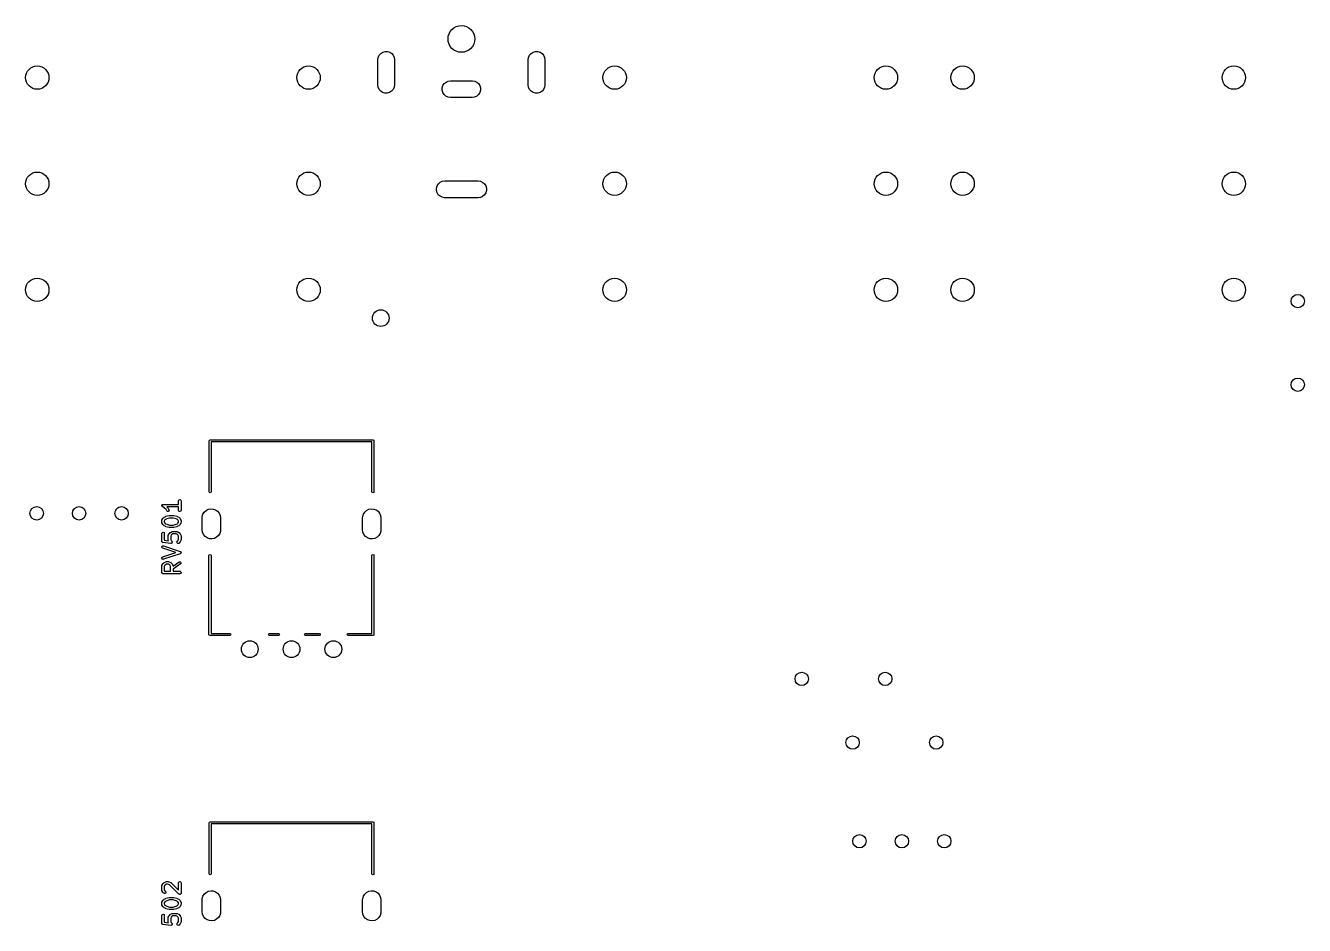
# Model space of a CAD drawing. Extents: x 111 to 190, y -152 to -46.
# Drawn here: x 113.6 to 190.1, y -100.4 to -46.5 of the extents above; entities that cross this region are included whole.
import ezdxf

# ---------------------------------------------------------------- set-up
doc = ezdxf.new("R2010")
doc.units = 0
doc.layers.add('BLACK', color=7, linetype='CONTINUOUS')

msp = doc.modelspace()

# ---------------------------------------------------------------- linework, layer by layer
at = {"layer": 'BLACK', "linetype": 'CONTINUOUS'}
for p, q in [((134.782, -48.2755), (134.876, -48.1692)), ((134.876, -48.1692), (134.996, -48.0936)), ((134.996, -48.0936), (135.132, -48.0546)), ((135.132, -48.0546), (135.274, -48.0555)), ((135.274, -48.0555), (135.41, -48.0961)), ((135.41, -48.0961), (135.529, -48.1732)), ((135.529, -48.1732), (135.621, -48.2806)), ((143.782, -48.2755), (143.876, -48.1692)), ((143.876, -48.1692), (143.996, -48.0936)), ((143.996, -48.0936), (144.132, -48.0546)), ((144.132, -48.0546), (144.274, -48.0555)), ((144.274, -48.0555), (144.41, -48.0961)), ((144.41, -48.0961), (144.529, -48.1732)), ((144.529, -48.1732), (144.621, -48.2806)), ((134.7, -48.5439), (134.722, -48.4038)), ((134.7, -48.55), (134.7, -48.5439)), ((134.7, -50.05), (134.7, -48.55)), ((134.722, -48.4038), (134.782, -48.2755)), ((135.621, -48.2806), (135.68, -48.4097)), ((135.68, -48.4097), (135.7, -48.55)), ((135.7, -48.55), (135.7, -50.05)), ((143.7, -48.5439), (143.722, -48.4038)), ((143.7, -48.55), (143.7, -48.5439)), ((143.7, -50.05), (143.7, -48.55)), ((143.722, -48.4038), (143.782, -48.2755)), ((144.621, -48.2806), (144.68, -48.4097)), ((144.68, -48.4097), (144.7, -48.55)), ((144.7, -48.55), (144.7, -50.05)), ((134.72, -50.1903), (134.7, -50.05)), ((134.779, -50.3194), (134.72, -50.1903)), ((134.871, -50.4268), (134.779, -50.3194)), ((134.99, -50.5039), (134.871, -50.4268)), ((135.524, -50.4308), (135.404, -50.5064)), ((135.618, -50.3245), (135.524, -50.4308)), ((135.678, -50.1962), (135.618, -50.3245)), ((135.7, -50.0561), (135.678, -50.1962)), ((135.7, -50.05), (135.7, -50.0561)), ((138.555, -50.2261), (138.596, -50.0903)), ((138.555, -50.3679), (138.555, -50.2261)), ((138.594, -50.5042), (138.555, -50.3679)), ((138.596, -50.0903), (138.673, -49.9713)), ((138.673, -49.9713), (138.781, -49.8788)), ((138.781, -49.8788), (138.91, -49.8201)), ((138.91, -49.8201), (139.05, -49.8)), ((139.05, -49.8), (140.35, -49.8)), ((140.35, -49.8), (140.356, -49.8)), ((140.356, -49.8), (140.496, -49.8218)), ((140.496, -49.8218), (140.625, -49.8821)), ((140.625, -49.8821), (140.731, -49.9759)), ((140.731, -49.9759), (140.806, -50.0958)), ((140.845, -50.3739), (140.804, -50.5097)), ((140.806, -50.0958), (140.845, -50.2321)), ((140.845, -50.2321), (140.845, -50.3739)), ((143.72, -50.1903), (143.7, -50.05)), ((143.779, -50.3194), (143.72, -50.1903)), ((143.871, -50.4268), (143.779, -50.3194)), ((143.99, -50.5039), (143.871, -50.4268)), ((144.524, -50.4308), (144.404, -50.5064)), ((144.618, -50.3245), (144.524, -50.4308)), ((144.678, -50.1962), (144.618, -50.3245)), ((144.7, -50.0561), (144.678, -50.1962)), ((144.7, -50.05), (144.7, -50.0561)), ((135.126, -50.5445), (134.99, -50.5039)), ((135.268, -50.5454), (135.126, -50.5445)), ((135.404, -50.5064), (135.268, -50.5454)), ((138.669, -50.6241), (138.594, -50.5042)), ((138.775, -50.7179), (138.669, -50.6241)), ((138.904, -50.7782), (138.775, -50.7179)), ((139.044, -50.8), (138.904, -50.7782)), ((139.05, -50.8), (139.044, -50.8)), ((140.35, -50.8), (139.05, -50.8)), ((140.49, -50.7799), (140.35, -50.8)), ((140.619, -50.7212), (140.49, -50.7799)), ((140.727, -50.6287), (140.619, -50.7212)), ((140.804, -50.5097), (140.727, -50.6287)), ((144.126, -50.5445), (143.99, -50.5039)), ((144.268, -50.5454), (144.126, -50.5445)), ((144.404, -50.5064), (144.268, -50.5454)), ((138.431, -55.8788), (138.56, -55.8201)), ((138.56, -55.8201), (138.7, -55.8)), ((138.7, -55.8), (140.7, -55.8)), ((140.7, -55.8), (140.706, -55.8)), ((140.706, -55.8), (140.846, -55.8218)), ((140.846, -55.8218), (140.975, -55.8821)), ((138.205, -56.2261), (138.246, -56.0903)), ((138.205, -56.3679), (138.205, -56.2261)), ((138.244, -56.5042), (138.205, -56.3679)), ((138.319, -56.6241), (138.244, -56.5042)), ((138.246, -56.0903), (138.323, -55.9713)), ((138.323, -55.9713), (138.431, -55.8788)), ((140.975, -55.8821), (141.081, -55.9759)), ((141.154, -56.5097), (141.077, -56.6287)), ((141.081, -55.9759), (141.156, -56.0958)), ((141.195, -56.3739), (141.154, -56.5097)), ((141.156, -56.0958), (141.195, -56.2321)), ((141.195, -56.2321), (141.195, -56.3739)), ((138.425, -56.7179), (138.319, -56.6241)), ((138.554, -56.7782), (138.425, -56.7179)), ((138.694, -56.8), (138.554, -56.7782)), ((138.7, -56.8), (138.694, -56.8)), ((140.7, -56.8), (138.7, -56.8)), ((140.84, -56.7799), (140.7, -56.8)), ((140.969, -56.7212), (140.84, -56.7799)), ((141.077, -56.6287), (140.969, -56.7212)), ((124.61, -71.35), (124.628, -71.3076)), ((124.61, -74.41), (124.61, -71.35)), ((124.628, -71.3076), (124.67, -71.29)), ((124.67, -71.29), (134.41, -71.29)), ((134.35, -71.41), (124.73, -71.41)), ((124.73, -71.41), (124.73, -74.41)), ((134.35, -74.41), (134.35, -71.41)), ((134.41, -71.29), (134.452, -71.3076)), ((134.452, -71.3076), (134.47, -71.35)), ((134.47, -71.35), (134.47, -74.41)), ((122.777, -74.9433), (122.782, -74.9177)), ((122.777, -75.154), (122.777, -74.9433)), ((122.782, -74.9177), (122.815, -74.8784)), ((122.815, -74.8784), (122.865, -74.8695)), ((122.865, -74.8695), (122.91, -74.8951)), ((122.91, -74.8951), (122.927, -74.9433)), ((122.927, -74.9433), (122.927, -75.5148)), ((124.628, -74.4524), (124.61, -74.41)), ((124.67, -74.47), (124.628, -74.4524)), ((124.712, -74.4524), (124.67, -74.47)), ((124.73, -74.41), (124.712, -74.4524)), ((134.368, -74.4524), (134.35, -74.41)), ((134.41, -74.47), (134.368, -74.4524)), ((134.452, -74.4524), (134.41, -74.47)), ((134.47, -74.41), (134.452, -74.4524)), ((121.778, -75.2242), (121.779, -75.2203)), ((121.784, -75.2451), (121.778, -75.2242)), ((121.779, -75.216), (121.789, -75.1972)), ((121.779, -75.2203), (121.779, -75.216)), ((121.787, -75.2665), (121.784, -75.2451)), ((121.791, -75.2693), (121.787, -75.2665)), ((121.789, -75.1972), (121.798, -75.1772)), ((121.792, -75.2735), (121.791, -75.2693)), ((121.811, -75.2915), (121.792, -75.2735)), ((121.798, -75.1772), (121.802, -75.1753)), ((121.802, -75.1753), (121.804, -75.1716)), ((121.804, -75.1716), (121.825, -75.1641)), ((121.947, -75.3826), (121.811, -75.2915)), ((121.825, -75.1641), (121.844, -75.1545)), ((121.844, -75.1545), (121.848, -75.1555)), ((121.848, -75.1555), (121.852, -75.154)), ((121.852, -75.154), (122.777, -75.154)), ((122.029, -75.4639), (121.947, -75.3826)), ((122.071, -75.5483), (122.029, -75.4639)), ((122.108, -75.5836), (122.071, -75.5483)), ((122.777, -75.304), (122.081, -75.304)), ((122.081, -75.304), (122.144, -75.3665)), ((122.159, -75.5866), (122.108, -75.5836)), ((122.144, -75.3665), (122.156, -75.3849)), ((122.156, -75.3849), (122.158, -75.386)), ((122.158, -75.386), (122.205, -75.4812)), ((122.201, -75.5561), (122.159, -75.5866)), ((122.213, -75.5062), (122.201, -75.5561)), ((122.205, -75.4812), (122.213, -75.5062)), ((122.777, -75.5148), (122.777, -75.304)), ((122.795, -75.563), (122.777, -75.5148)), ((122.839, -75.5886), (122.795, -75.563)), ((122.89, -75.5797), (122.839, -75.5886)), ((122.923, -75.5404), (122.89, -75.5797)), ((122.927, -75.5148), (122.923, -75.5404)), ((124.196, -75.8897), (124.238, -75.7463)), ((124.238, -75.7463), (124.316, -75.6194)), ((124.316, -75.6194), (124.426, -75.5184)), ((124.426, -75.5184), (124.559, -75.4506)), ((124.559, -75.4506), (124.705, -75.4211)), ((124.705, -75.4211), (124.854, -75.432)), ((124.854, -75.432), (124.995, -75.4826)), ((124.995, -75.4826), (125.117, -75.5691)), ((125.117, -75.5691), (125.21, -75.6851)), ((125.21, -75.6851), (125.27, -75.8221)), ((133.796, -75.8897), (133.838, -75.7463)), ((133.838, -75.7463), (133.916, -75.6194)), ((133.916, -75.6194), (134.026, -75.5184)), ((134.026, -75.5184), (134.159, -75.4506)), ((134.159, -75.4506), (134.305, -75.4211)), ((134.305, -75.4211), (134.454, -75.432)), ((134.454, -75.432), (134.595, -75.4826)), ((134.595, -75.4826), (134.717, -75.5691)), ((134.717, -75.5691), (134.81, -75.6851)), ((134.81, -75.6851), (134.87, -75.8221)), ((121.777, -76.1338), (121.782, -76.1082)), ((121.777, -76.229), (121.777, -76.1338)), ((121.779, -76.2333), (121.777, -76.229)), ((121.778, -76.2376), (121.779, -76.2333)), ((121.785, -76.2626), (121.778, -76.2376)), ((121.782, -76.1082), (121.785, -76.1047)), ((121.785, -76.1003), (121.833, -76.005)), ((121.785, -76.1047), (121.785, -76.1003)), ((121.833, -76.3578), (121.785, -76.2626)), ((121.833, -76.005), (121.846, -75.987)), ((121.834, -76.359), (121.833, -76.3578)), ((121.847, -76.3773), (121.834, -76.359)), ((121.846, -75.987), (121.847, -75.9855)), ((121.847, -75.9855), (121.895, -75.9379)), ((121.895, -76.4249), (121.847, -76.3773)), ((121.895, -75.9379), (121.913, -75.9251)), ((121.896, -76.4256), (121.895, -76.4249)), ((121.914, -76.439), (121.896, -76.4256)), ((121.913, -75.9251), (121.914, -75.9239)), ((121.914, -75.9239), (122.009, -75.8763)), ((122.009, -76.4866), (121.914, -76.439)), ((121.962, -76.083), (121.927, -76.1515)), ((121.927, -76.1515), (121.927, -76.2113)), ((121.927, -76.2113), (121.962, -76.2799)), ((121.992, -76.0526), (121.962, -76.083)), ((121.962, -76.2799), (121.992, -76.3103)), ((122.069, -76.0141), (121.992, -76.0526)), ((121.992, -76.3103), (122.069, -76.3488)), ((122.009, -75.8763), (122.022, -75.8726)), ((122.013, -76.487), (122.009, -76.4866)), ((122.025, -76.4923), (122.013, -76.487)), ((122.022, -75.8726), (122.025, -75.8706)), ((122.025, -75.8706), (122.215, -75.823)), ((122.215, -76.5399), (122.025, -76.4923)), ((122.243, -75.9707), (122.069, -76.0141)), ((122.069, -76.3488), (122.243, -76.3921)), ((122.215, -75.823), (122.23, -75.8219)), ((122.23, -75.8219), (122.233, -75.8207)), ((122.233, -75.8207), (122.471, -75.8207)), ((122.462, -75.9707), (122.243, -75.9707)), ((122.243, -76.3921), (122.462, -76.3921)), ((122.636, -76.0141), (122.462, -75.9707)), ((122.462, -76.3921), (122.636, -76.3488)), ((122.471, -75.8207), (122.486, -75.8233)), ((122.486, -75.8233), (122.49, -75.823)), ((122.49, -75.823), (122.68, -75.8706)), ((122.68, -76.4923), (122.49, -76.5399)), ((122.713, -76.0526), (122.636, -76.0141)), ((122.636, -76.3488), (122.713, -76.3103)), ((122.68, -75.8706), (122.692, -75.8758)), ((122.683, -76.4903), (122.68, -76.4923)), ((122.695, -76.4866), (122.683, -76.4903)), ((122.692, -75.8758), (122.695, -75.8763)), ((122.695, -75.8763), (122.791, -75.9239)), ((122.791, -76.439), (122.695, -76.4866)), ((122.743, -76.083), (122.713, -76.0526)), ((122.713, -76.3103), (122.743, -76.2799)), ((122.777, -76.1515), (122.743, -76.083)), ((122.743, -76.2799), (122.777, -76.2113)), ((122.777, -76.2113), (122.777, -76.1515)), ((122.791, -75.9239), (122.809, -75.9372)), ((122.792, -76.4378), (122.791, -76.439)), ((122.81, -76.4249), (122.792, -76.4378)), ((122.809, -75.9372), (122.81, -75.9379)), ((122.81, -75.9379), (122.858, -75.9855)), ((122.858, -76.3773), (122.81, -76.4249)), ((122.858, -75.9855), (122.871, -76.0039)), ((122.872, -76.3578), (122.858, -76.3758)), ((122.858, -76.3758), (122.858, -76.3773)), ((122.871, -76.0039), (122.872, -76.005)), ((122.872, -76.005), (122.919, -76.1003)), ((122.919, -76.2626), (122.872, -76.3578)), ((122.919, -76.1003), (122.927, -76.1252)), ((122.92, -76.2581), (122.919, -76.2626)), ((122.923, -76.2547), (122.92, -76.2581)), ((122.927, -76.229), (122.923, -76.2547)), ((122.927, -76.1252), (122.926, -76.1296)), ((122.926, -76.1296), (122.927, -76.1338)), ((122.927, -76.1338), (122.927, -76.229)), ((124.19, -75.97), (124.196, -75.8897)), ((124.19, -76.67), (124.19, -75.97)), ((125.27, -75.8221), (125.29, -75.97)), ((125.29, -75.97), (125.29, -76.67)), ((133.79, -75.97), (133.796, -75.8897)), ((133.79, -76.67), (133.79, -75.97)), ((134.87, -75.8221), (134.89, -75.97)), ((134.89, -75.97), (134.89, -76.67)), ((121.777, -76.8957), (121.782, -76.8701)), ((121.777, -77.3719), (121.777, -76.8957)), ((121.782, -76.8701), (121.815, -76.8308)), ((121.815, -76.8308), (121.865, -76.8219)), ((121.865, -76.8219), (121.91, -76.8475)), ((121.91, -76.8475), (121.927, -76.8957)), ((121.927, -76.8957), (121.927, -77.304)), ((122.158, -77.0386), (122.163, -77.0129)), ((122.158, -77.2767), (122.158, -77.0386)), ((122.16, -77.2809), (122.158, -77.2767)), ((122.163, -77.0129), (122.166, -77.0095)), ((122.166, -77.005), (122.214, -76.9098)), ((122.166, -77.0095), (122.166, -77.005)), ((122.214, -76.9098), (122.227, -76.8918)), ((122.219, -76.5395), (122.215, -76.5399)), ((122.233, -76.5421), (122.219, -76.5395)), ((122.227, -76.8918), (122.228, -76.8903)), ((122.228, -76.8903), (122.276, -76.8427)), ((122.471, -76.5421), (122.233, -76.5421)), ((122.276, -76.8427), (122.294, -76.8298)), ((122.294, -76.8298), (122.295, -76.8286)), ((122.295, -76.8286), (122.39, -76.781)), ((122.343, -76.9878), (122.308, -77.0563)), ((122.308, -77.0563), (122.308, -77.259)), ((122.308, -77.259), (122.343, -77.3275)), ((122.373, -76.9574), (122.343, -76.9878)), ((122.442, -76.9231), (122.373, -76.9574)), ((122.39, -76.781), (122.415, -76.7736)), ((122.415, -76.7736), (122.42, -76.7746)), ((122.42, -76.7746), (122.424, -76.7731)), ((122.424, -76.7731), (122.662, -76.7731)), ((122.644, -76.9231), (122.442, -76.9231)), ((122.475, -76.541), (122.471, -76.5421)), ((122.49, -76.5399), (122.475, -76.541)), ((122.713, -76.9574), (122.644, -76.9231)), ((122.662, -76.7731), (122.688, -76.7776)), ((122.688, -76.7776), (122.691, -76.7805)), ((122.691, -76.7805), (122.695, -76.781)), ((122.695, -76.781), (122.791, -76.8286)), ((122.743, -76.9878), (122.713, -76.9574)), ((122.777, -77.0563), (122.743, -76.9878)), ((122.743, -77.3275), (122.777, -77.259)), ((122.777, -77.259), (122.777, -77.0563)), ((122.791, -76.8286), (122.809, -76.842)), ((122.809, -76.842), (122.81, -76.8427)), ((122.81, -76.8427), (122.858, -76.8903)), ((122.858, -76.8903), (122.871, -76.9087)), ((122.871, -76.9087), (122.872, -76.9098)), ((122.872, -76.9098), (122.919, -77.005)), ((122.919, -77.005), (122.927, -77.03)), ((122.927, -77.2767), (122.923, -77.3023)), ((122.927, -77.03), (122.926, -77.0344)), ((122.926, -77.0344), (122.927, -77.0386)), ((122.927, -77.0386), (122.927, -77.2767)), ((124.21, -76.8179), (124.19, -76.67)), ((124.27, -76.9549), (124.21, -76.8179)), ((124.363, -77.0709), (124.27, -76.9549)), ((124.485, -77.1574), (124.363, -77.0709)), ((124.626, -77.208), (124.485, -77.1574)), ((124.775, -77.2189), (124.626, -77.208)), ((124.921, -77.1894), (124.775, -77.2189)), ((125.054, -77.1216), (124.921, -77.1894)), ((125.164, -77.0206), (125.054, -77.1216)), ((125.242, -76.8937), (125.164, -77.0206)), ((125.284, -76.7503), (125.242, -76.8937)), ((125.29, -76.67), (125.284, -76.7503)), ((133.81, -76.8179), (133.79, -76.67)), ((133.87, -76.9549), (133.81, -76.8179)), ((133.963, -77.0709), (133.87, -76.9549)), ((134.085, -77.1574), (133.963, -77.0709)), ((134.226, -77.208), (134.085, -77.1574)), ((134.375, -77.2189), (134.226, -77.208)), ((134.521, -77.1894), (134.375, -77.2189)), ((134.654, -77.1216), (134.521, -77.1894)), ((134.764, -77.0206), (134.654, -77.1216)), ((134.842, -76.8937), (134.764, -77.0206)), ((134.884, -76.7503), (134.842, -76.8937)), ((134.89, -76.67), (134.884, -76.7503)), ((121.783, -77.3869), (121.777, -77.3719)), ((121.779, -77.7203), (121.786, -77.6695)), ((121.806, -77.764), (121.779, -77.7203)), ((121.784, -77.4028), (121.783, -77.3869)), ((121.791, -77.4103), (121.784, -77.4028)), ((121.786, -77.6695), (121.825, -77.6355)), ((121.795, -77.4201), (121.791, -77.4103)), ((121.809, -77.4281), (121.795, -77.4201)), ((121.829, -77.7764), (121.806, -77.764)), ((121.82, -77.4395), (121.809, -77.4281)), ((121.837, -77.4442), (121.82, -77.4395)), ((121.825, -77.6355), (121.876, -77.6341)), ((122.615, -78.0386), (121.829, -77.7764)), ((121.829, -78.3008), (122.615, -78.0386)), ((121.839, -77.4458), (121.837, -77.4442)), ((121.841, -77.4455), (121.839, -77.4458)), ((121.845, -77.4465), (121.841, -77.4455)), ((122.321, -77.4942), (121.845, -77.4465)), ((121.876, -77.6341), (122.876, -77.9674)), ((121.927, -77.304), (122.176, -77.3288)), ((122.159, -77.2852), (122.16, -77.2809)), ((122.166, -77.3102), (122.159, -77.2852)), ((122.176, -77.3288), (122.166, -77.3102)), ((122.322, -77.494), (122.321, -77.4942)), ((122.346, -77.4877), (122.322, -77.4942)), ((122.322, -77.4942), (122.322, -77.494)), ((122.343, -77.3275), (122.382, -77.3665)), ((122.371, -77.4815), (122.346, -77.4877)), ((122.372, -77.481), (122.371, -77.4811)), ((122.371, -77.4811), (122.371, -77.4815)), ((122.386, -77.4603), (122.372, -77.481)), ((122.382, -77.3665), (122.397, -77.3878)), ((122.401, -77.4398), (122.386, -77.4603)), ((122.397, -77.3878), (122.397, -77.3883)), ((122.397, -77.3883), (122.397, -77.3887)), ((122.397, -77.3887), (122.399, -77.4138)), ((122.399, -77.4138), (122.401, -77.4389)), ((122.401, -77.4389), (122.401, -77.4393)), ((122.401, -77.4393), (122.401, -77.4398)), ((122.682, -77.413), (122.704, -77.3665)), ((122.696, -77.4625), (122.682, -77.413)), ((122.738, -77.492), (122.696, -77.4625)), ((122.704, -77.3665), (122.743, -77.3275)), ((122.789, -77.4875), (122.738, -77.492)), ((122.81, -77.4726), (122.789, -77.4875)), ((122.858, -77.4249), (122.81, -77.4726)), ((122.872, -77.4054), (122.858, -77.4235)), ((122.858, -77.4235), (122.858, -77.4249)), ((122.919, -77.3102), (122.872, -77.4054)), ((122.876, -77.9674), (122.899, -77.9798)), ((122.899, -77.9798), (122.9, -77.9817)), ((122.9, -77.9817), (122.902, -77.9825)), ((122.902, -77.9825), (122.913, -78.0033)), ((122.913, -78.0033), (122.926, -78.0235)), ((122.92, -77.3058), (122.919, -77.3102)), ((122.923, -77.3023), (122.92, -77.3058)), ((122.927, -78.0276), (122.922, -78.0508)), ((122.926, -78.0235), (122.926, -78.0257)), ((122.926, -78.0257), (122.927, -78.0276)), ((121.778, -78.3829), (121.788, -78.3326)), ((121.803, -78.428), (121.778, -78.3829)), ((121.785, -78.8146), (121.833, -78.7193)), ((121.788, -78.3326), (121.829, -78.3008)), ((121.85, -78.4469), (121.803, -78.428)), ((121.833, -78.7193), (121.846, -78.7013)), ((121.846, -78.7013), (121.847, -78.6998)), ((121.847, -78.6998), (121.895, -78.6522)), ((121.876, -78.4431), (121.85, -78.4469)), ((122.876, -78.1097), (121.876, -78.4431)), ((121.895, -78.6522), (121.913, -78.6393)), ((121.913, -78.6393), (121.914, -78.6382)), ((121.914, -78.6382), (122.009, -78.5905)), ((121.962, -78.7973), (121.927, -78.8658)), ((121.992, -78.7669), (121.962, -78.7973)), ((122.061, -78.7326), (121.992, -78.7669)), ((122.009, -78.5905), (122.034, -78.5831)), ((122.034, -78.5831), (122.039, -78.5842)), ((122.039, -78.5842), (122.043, -78.5826)), ((122.043, -78.5826), (122.186, -78.5826)), ((122.168, -78.7326), (122.061, -78.7326)), ((122.237, -78.7669), (122.168, -78.7326)), ((122.186, -78.5826), (122.211, -78.5871)), ((122.211, -78.5871), (122.215, -78.59)), ((122.215, -78.59), (122.219, -78.5905)), ((122.219, -78.5905), (122.314, -78.6382)), ((122.267, -78.7973), (122.237, -78.7669)), ((122.301, -78.8658), (122.267, -78.7973)), ((122.314, -78.6382), (122.333, -78.6515)), ((122.333, -78.6515), (122.334, -78.6522)), ((122.334, -78.6522), (122.382, -78.6998)), ((122.382, -78.6998), (122.394, -78.7182)), ((122.394, -78.7182), (122.396, -78.7193)), ((122.396, -78.7193), (122.443, -78.8146)), ((122.451, -78.8471), (122.809, -78.5962)), ((122.895, -78.7191), (122.451, -79.03)), ((122.809, -78.5962), (122.833, -78.5852)), ((122.833, -78.5852), (122.884, -78.5896)), ((122.878, -78.1084), (122.876, -78.1097)), ((122.88, -78.1083), (122.878, -78.1084)), ((122.898, -78.0926), (122.88, -78.1083)), ((122.884, -78.5896), (122.92, -78.6259)), ((122.925, -78.677), (122.895, -78.7191)), ((122.916, -78.0778), (122.898, -78.0926)), ((122.917, -78.0757), (122.916, -78.0778)), ((122.918, -78.0743), (122.917, -78.0757)), ((122.922, -78.0508), (122.918, -78.0743)), ((122.92, -78.6259), (122.925, -78.677)), ((124.6, -78.22), (124.618, -78.1776)), ((124.6, -82.94), (124.6, -78.22)), ((124.618, -78.1776), (124.66, -78.16)), ((124.66, -78.16), (124.702, -78.1776)), ((124.702, -78.1776), (124.72, -78.22)), ((124.72, -78.22), (124.72, -82.88)), ((134.35, -78.22), (134.368, -78.1776)), ((134.35, -82.88), (134.35, -78.22)), ((134.368, -78.1776), (134.41, -78.16)), ((134.41, -78.16), (134.452, -78.1776)), ((134.452, -78.1776), (134.47, -78.22)), ((134.47, -78.22), (134.47, -82.94)), ((121.777, -78.8481), (121.782, -78.8224)), ((121.777, -79.229), (121.777, -78.8481)), ((121.784, -79.2474), (121.777, -79.229)), ((121.782, -78.8224), (121.785, -78.819)), ((121.787, -79.2665), (121.784, -79.2474)), ((121.785, -78.819), (121.785, -78.8146)), ((121.793, -79.2709), (121.787, -79.2665)), ((121.795, -79.2773), (121.793, -79.2709)), ((121.812, -79.287), (121.795, -79.2773)), ((121.827, -79.2995), (121.812, -79.287)), ((121.836, -79.3012), (121.827, -79.2995)), ((121.839, -79.3029), (121.836, -79.3012)), ((121.843, -79.3023), (121.839, -79.3029)), ((121.852, -79.304), (121.843, -79.3023)), ((122.852, -79.304), (121.852, -79.304)), ((121.927, -78.8658), (121.927, -79.154)), ((121.927, -79.154), (122.301, -79.154)), ((122.301, -79.154), (122.301, -78.8658)), ((122.443, -78.8146), (122.451, -78.8395)), ((122.451, -78.8395), (122.45, -78.8439)), ((122.45, -78.8439), (122.451, -78.8471)), ((122.451, -79.03), (122.451, -79.154)), ((122.451, -79.154), (122.852, -79.154)), ((122.852, -79.154), (122.878, -79.1586)), ((122.901, -79.2865), (122.852, -79.304)), ((122.878, -79.1586), (122.917, -79.1915)), ((122.926, -79.2421), (122.901, -79.2865)), ((122.917, -79.1915), (122.926, -79.2421)), ((124.618, -82.9824), (124.6, -82.94)), ((124.66, -83), (124.618, -82.9824)), ((124.665, -82.9979), (124.66, -83)), ((124.67, -83), (124.665, -82.9979)), ((125.85, -83), (124.67, -83)), ((124.72, -82.88), (125.85, -82.88)), ((125.85, -82.88), (125.892, -82.8976)), ((125.892, -82.9824), (125.85, -83)), ((125.892, -82.8976), (125.91, -82.94)), ((125.91, -82.94), (125.892, -82.9824)), ((128.16, -82.94), (128.178, -82.8976)), ((128.178, -82.9824), (128.16, -82.94)), ((128.178, -82.8976), (128.22, -82.88)), ((128.22, -83), (128.178, -82.9824)), ((128.22, -82.88), (128.75, -82.88)), ((128.75, -83), (128.22, -83)), ((128.75, -82.88), (128.792, -82.8976)), ((128.792, -82.9824), (128.75, -83)), ((128.792, -82.8976), (128.81, -82.94)), ((128.81, -82.94), (128.792, -82.9824)), ((130.31, -82.94), (130.328, -82.8976)), ((130.328, -82.9824), (130.31, -82.94)), ((130.328, -82.8976), (130.37, -82.88)), ((130.37, -83), (130.328, -82.9824)), ((130.37, -82.88), (131.2, -82.88)), ((131.2, -83), (130.37, -83)), ((131.2, -82.88), (131.242, -82.8976)), ((131.242, -82.9824), (131.2, -83)), ((131.242, -82.8976), (131.26, -82.94)), ((131.26, -82.94), (131.242, -82.9824)), ((132.86, -82.94), (132.878, -82.8976)), ((132.878, -82.9824), (132.86, -82.94)), ((132.878, -82.8976), (132.92, -82.88)), ((132.92, -83), (132.878, -82.9824)), ((132.92, -82.88), (134.35, -82.88)), ((134.41, -83), (132.92, -83)), ((134.452, -82.9824), (134.41, -83)), ((134.47, -82.94), (134.452, -82.9824)), ((124.61, -94.21), (124.628, -94.1676)), ((124.61, -97.27), (124.61, -94.21)), ((124.628, -94.1676), (124.67, -94.15)), ((124.67, -94.15), (134.41, -94.15)), ((134.35, -94.27), (124.73, -94.27)), ((124.73, -94.27), (124.73, -97.27)), ((134.35, -97.27), (134.35, -94.27)), ((134.41, -94.15), (134.452, -94.1676)), ((134.452, -94.1676), (134.47, -94.21)), ((134.47, -94.21), (134.47, -97.27)), ((121.785, -97.9603), (121.833, -97.865)), ((121.833, -97.865), (121.846, -97.847)), ((121.846, -97.847), (121.847, -97.8455)), ((121.847, -97.8455), (121.895, -97.7979)), ((121.895, -97.7979), (121.913, -97.7851)), ((121.913, -97.7851), (121.914, -97.7839)), ((121.914, -97.7839), (122.009, -97.7363)), ((121.992, -97.9126), (121.962, -97.943)), ((122.061, -97.8783), (121.992, -97.9126)), ((122.009, -97.7363), (122.034, -97.7288)), ((122.034, -97.7288), (122.039, -97.7299)), ((122.039, -97.7299), (122.043, -97.7283)), ((122.043, -97.7283), (122.138, -97.7283)), ((122.126, -97.8783), (122.061, -97.8783)), ((122.24, -97.9165), (122.126, -97.8783)), ((122.138, -97.7283), (122.16, -97.7322)), ((122.16, -97.7322), (122.162, -97.7322)), ((122.162, -97.7322), (122.305, -97.7798)), ((122.799, -98.4754), (122.24, -97.9165)), ((122.305, -97.7798), (122.328, -97.7922)), ((122.328, -97.7922), (122.33, -97.796)), ((122.33, -97.796), (122.334, -97.7979)), ((122.334, -97.7979), (122.777, -98.2413)), ((122.777, -97.8033), (122.782, -97.7777)), ((122.777, -98.2413), (122.777, -97.8033)), ((122.782, -97.7777), (122.815, -97.7384)), ((122.815, -97.7384), (122.865, -97.7295)), ((122.865, -97.7295), (122.91, -97.7551)), ((122.91, -97.7551), (122.927, -97.8033)), ((122.927, -97.8033), (122.927, -98.4224)), ((124.628, -97.3124), (124.61, -97.27)), ((124.67, -97.33), (124.628, -97.3124)), ((124.712, -97.3124), (124.67, -97.33)), ((124.73, -97.27), (124.712, -97.3124)), ((134.368, -97.3124), (134.35, -97.27)), ((134.41, -97.33), (134.368, -97.3124)), ((134.452, -97.3124), (134.41, -97.33)), ((134.47, -97.27), (134.452, -97.3124)), ((121.777, -97.9938), (121.782, -97.9682)), ((121.777, -98.2319), (121.777, -97.9938)), ((121.779, -98.2361), (121.777, -98.2319)), ((121.778, -98.2405), (121.779, -98.2361)), ((121.785, -98.2654), (121.778, -98.2405)), ((121.782, -97.9682), (121.785, -97.9647)), ((121.785, -97.9647), (121.785, -97.9603)), ((121.833, -98.3607), (121.785, -98.2654)), ((121.834, -98.3618), (121.833, -98.3607)), ((121.847, -98.3802), (121.834, -98.3618)), ((121.895, -98.4278), (121.847, -98.3802)), ((121.941, -98.4495), (121.895, -98.4278)), ((121.962, -97.943), (121.927, -98.0115)), ((121.927, -98.0115), (121.927, -98.2142)), ((121.927, -98.2142), (121.962, -98.2827)), ((121.991, -98.4362), (121.941, -98.4495)), ((121.962, -98.2827), (122.001, -98.3217)), ((122.02, -98.3942), (121.991, -98.4362)), ((122.001, -98.3217), (122.016, -98.3431)), ((122.016, -98.3431), (122.02, -98.3942)), ((122.025, -98.7306), (122.215, -98.683)), ((122.215, -98.683), (122.23, -98.6819)), ((122.23, -98.6819), (122.233, -98.6807)), ((122.233, -98.6807), (122.471, -98.6807)), ((122.471, -98.6807), (122.486, -98.6833)), ((122.486, -98.6833), (122.49, -98.683)), ((122.49, -98.683), (122.68, -98.7306)), ((122.82, -98.485), (122.799, -98.4754)), ((122.839, -98.4962), (122.82, -98.485)), ((122.843, -98.4956), (122.839, -98.4962)), ((122.846, -98.4971), (122.843, -98.4956)), ((122.868, -98.4913), (122.846, -98.4971)), ((122.89, -98.4873), (122.868, -98.4913)), ((122.892, -98.4847), (122.89, -98.4873)), ((122.895, -98.4838), (122.892, -98.4847)), ((122.908, -98.4653), (122.895, -98.4838)), ((122.923, -98.448), (122.908, -98.4653)), ((122.924, -98.4434), (122.923, -98.448)), ((122.925, -98.4418), (122.924, -98.4434)), ((122.927, -98.4224), (122.925, -98.4385)), ((122.925, -98.4385), (122.925, -98.4418)), ((124.196, -98.7497), (124.238, -98.6063)), ((124.238, -98.6063), (124.316, -98.4794)), ((124.316, -98.4794), (124.426, -98.3784)), ((124.426, -98.3784), (124.559, -98.3106)), ((124.559, -98.3106), (124.705, -98.2811)), ((124.705, -98.2811), (124.854, -98.292)), ((124.854, -98.292), (124.995, -98.3426)), ((124.995, -98.3426), (125.117, -98.4291)), ((125.117, -98.4291), (125.21, -98.5451)), ((125.21, -98.5451), (125.27, -98.6821)), ((125.27, -98.6821), (125.29, -98.83)), ((133.796, -98.7497), (133.838, -98.6063)), ((133.838, -98.6063), (133.916, -98.4794)), ((133.916, -98.4794), (134.026, -98.3784)), ((134.026, -98.3784), (134.159, -98.3106)), ((134.159, -98.3106), (134.305, -98.2811)), ((134.305, -98.2811), (134.454, -98.292)), ((134.454, -98.292), (134.595, -98.3426)), ((134.595, -98.3426), (134.717, -98.4291)), ((134.717, -98.4291), (134.81, -98.5451)), ((134.81, -98.5451), (134.87, -98.6821)), ((134.87, -98.6821), (134.89, -98.83)), ((121.777, -98.9938), (121.782, -98.9682)), ((121.777, -99.089), (121.777, -98.9938)), ((121.779, -99.0933), (121.777, -99.089)), ((121.778, -99.0976), (121.779, -99.0933)), ((121.785, -99.1226), (121.778, -99.0976)), ((121.782, -98.9682), (121.785, -98.9647)), ((121.785, -98.9603), (121.833, -98.865)), ((121.785, -98.9647), (121.785, -98.9603)), ((121.833, -99.2178), (121.785, -99.1226)), ((121.833, -98.865), (121.846, -98.847)), ((121.834, -99.219), (121.833, -99.2178)), ((121.847, -99.2373), (121.834, -99.219)), ((121.846, -98.847), (121.847, -98.8455)), ((121.847, -98.8455), (121.895, -98.7979)), ((121.895, -99.2849), (121.847, -99.2373)), ((121.895, -98.7979), (121.913, -98.7851)), ((121.896, -99.2856), (121.895, -99.2849)), ((121.914, -99.299), (121.896, -99.2856)), ((121.913, -98.7851), (121.914, -98.7839)), ((121.914, -98.7839), (122.009, -98.7363)), ((122.009, -99.3466), (121.914, -99.299)), ((121.962, -98.943), (121.927, -99.0115)), ((121.927, -99.0115), (121.927, -99.0713)), ((121.927, -99.0713), (121.962, -99.1399)), ((121.992, -98.9126), (121.962, -98.943)), ((121.962, -99.1399), (121.992, -99.1703)), ((122.069, -98.8741), (121.992, -98.9126)), ((121.992, -99.1703), (122.069, -99.2088)), ((122.009, -98.7363), (122.022, -98.7326)), ((122.013, -99.347), (122.009, -99.3466)), ((122.025, -99.3523), (122.013, -99.347)), ((122.022, -98.7326), (122.025, -98.7306)), ((122.215, -99.3999), (122.025, -99.3523)), ((122.243, -98.8307), (122.069, -98.8741)), ((122.069, -99.2088), (122.243, -99.2521)), ((122.219, -99.3995), (122.215, -99.3999)), ((122.233, -99.4021), (122.219, -99.3995)), ((122.471, -99.4021), (122.233, -99.4021)), ((122.462, -98.8307), (122.243, -98.8307)), ((122.243, -99.2521), (122.462, -99.2521)), ((122.636, -98.8741), (122.462, -98.8307)), ((122.462, -99.2521), (122.636, -99.2088)), ((122.475, -99.401), (122.471, -99.4021)), ((122.49, -99.3999), (122.475, -99.401)), ((122.68, -99.3523), (122.49, -99.3999)), ((122.713, -98.9126), (122.636, -98.8741)), ((122.636, -99.2088), (122.713, -99.1703)), ((122.68, -98.7306), (122.692, -98.7358)), ((122.683, -99.3503), (122.68, -99.3523)), ((122.695, -99.3466), (122.683, -99.3503)), ((122.692, -98.7358), (122.695, -98.7363)), ((122.695, -98.7363), (122.791, -98.7839)), ((122.791, -99.299), (122.695, -99.3466)), ((122.743, -98.943), (122.713, -98.9126)), ((122.713, -99.1703), (122.743, -99.1399)), ((122.777, -99.0115), (122.743, -98.943)), ((122.743, -99.1399), (122.777, -99.0713)), ((122.777, -99.0713), (122.777, -99.0115)), ((122.791, -98.7839), (122.809, -98.7972)), ((122.792, -99.2978), (122.791, -99.299)), ((122.81, -99.2849), (122.792, -99.2978)), ((122.809, -98.7972), (122.81, -98.7979)), ((122.81, -98.7979), (122.858, -98.8455)), ((122.858, -99.2373), (122.81, -99.2849)), ((122.858, -98.8455), (122.871, -98.8639)), ((122.872, -99.2178), (122.858, -99.2358)), ((122.858, -99.2358), (122.858, -99.2373)), ((122.871, -98.8639), (122.872, -98.865)), ((122.872, -98.865), (122.919, -98.9603)), ((122.919, -99.1226), (122.872, -99.2178)), ((122.919, -98.9603), (122.927, -98.9852)), ((122.92, -99.1181), (122.919, -99.1226)), ((122.923, -99.1147), (122.92, -99.1181)), ((122.927, -99.089), (122.923, -99.1147)), ((122.927, -98.9852), (122.926, -98.9896)), ((122.926, -98.9896), (122.927, -98.9938)), ((122.927, -98.9938), (122.927, -99.089)), ((124.19, -98.83), (124.196, -98.7497)), ((124.19, -99.53), (124.19, -98.83)), ((125.29, -98.83), (125.29, -99.53)), ((133.79, -98.83), (133.796, -98.7497)), ((133.79, -99.53), (133.79, -98.83)), ((134.89, -98.83), (134.89, -99.53)), ((121.777, -99.7557), (121.782, -99.7301)), ((121.777, -100.232), (121.777, -99.7557)), ((121.782, -99.7301), (121.815, -99.6908)), ((121.815, -99.6908), (121.865, -99.6819)), ((121.865, -99.6819), (121.91, -99.7075)), ((121.91, -99.7075), (121.927, -99.7557)), ((121.927, -99.7557), (121.927, -100.164)), ((121.927, -100.164), (122.176, -100.189)), ((122.158, -99.8986), (122.163, -99.8729)), ((122.158, -100.137), (122.158, -99.8986)), ((122.16, -100.141), (122.158, -100.137)), ((122.159, -100.145), (122.16, -100.141)), ((122.166, -100.17), (122.159, -100.145)), ((122.163, -99.8729), (122.166, -99.8695)), ((122.166, -99.865), (122.214, -99.7698)), ((122.166, -99.8695), (122.166, -99.865)), ((122.176, -100.189), (122.166, -100.17)), ((122.214, -99.7698), (122.227, -99.7518)), ((122.227, -99.7518), (122.228, -99.7503)), ((122.228, -99.7503), (122.276, -99.7027)), ((122.276, -99.7027), (122.294, -99.6898)), ((122.294, -99.6898), (122.295, -99.6886)), ((122.295, -99.6886), (122.39, -99.641)), ((122.343, -99.8478), (122.308, -99.9163)), ((122.308, -99.9163), (122.308, -100.119)), ((122.308, -100.119), (122.343, -100.187)), ((122.373, -99.8174), (122.343, -99.8478)), ((122.343, -100.187), (122.382, -100.226)), ((122.442, -99.7831), (122.373, -99.8174)), ((122.382, -100.226), (122.397, -100.248)), ((122.39, -99.641), (122.415, -99.6336)), ((122.415, -99.6336), (122.42, -99.6346)), ((122.42, -99.6346), (122.424, -99.6331)), ((122.424, -99.6331), (122.662, -99.6331)), ((122.644, -99.7831), (122.442, -99.7831)), ((122.713, -99.8174), (122.644, -99.7831)), ((122.662, -99.6331), (122.688, -99.6376)), ((122.682, -100.273), (122.704, -100.226)), ((122.688, -99.6376), (122.691, -99.6405)), ((122.691, -99.6405), (122.695, -99.641)), ((122.695, -99.641), (122.791, -99.6886)), ((122.704, -100.226), (122.743, -100.187)), ((122.743, -99.8478), (122.713, -99.8174)), ((122.777, -99.9163), (122.743, -99.8478)), ((122.743, -100.187), (122.777, -100.119)), ((122.777, -100.119), (122.777, -99.9163)), ((122.791, -99.6886), (122.809, -99.702)), ((122.809, -99.702), (122.81, -99.7027)), ((122.81, -99.7027), (122.858, -99.7503)), ((122.858, -99.7503), (122.871, -99.7687)), ((122.871, -99.7687), (122.872, -99.7698)), ((122.872, -99.7698), (122.919, -99.865)), ((122.919, -100.17), (122.872, -100.265)), ((122.919, -99.865), (122.927, -99.89)), ((122.92, -100.166), (122.919, -100.17)), ((122.923, -100.162), (122.92, -100.166)), ((122.927, -100.137), (122.923, -100.162)), ((122.927, -99.89), (122.926, -99.8944)), ((122.926, -99.8944), (122.927, -99.8986)), ((122.927, -99.8986), (122.927, -100.137)), ((124.21, -99.6779), (124.19, -99.53)), ((124.27, -99.8149), (124.21, -99.6779)), ((124.363, -99.9309), (124.27, -99.8149)), ((124.485, -100.017), (124.363, -99.9309)), ((124.626, -100.068), (124.485, -100.017)), ((124.775, -100.079), (124.626, -100.068)), ((124.921, -100.049), (124.775, -100.079)), ((125.054, -99.9816), (124.921, -100.049)), ((125.164, -99.8806), (125.054, -99.9816)), ((125.242, -99.7537), (125.164, -99.8806)), ((125.284, -99.6103), (125.242, -99.7537)), ((125.29, -99.53), (125.284, -99.6103)), ((133.81, -99.6779), (133.79, -99.53)), ((133.87, -99.8149), (133.81, -99.6779)), ((133.963, -99.9309), (133.87, -99.8149)), ((134.085, -100.017), (133.963, -99.9309)), ((134.226, -100.068), (134.085, -100.017)), ((134.375, -100.079), (134.226, -100.068)), ((134.521, -100.049), (134.375, -100.079)), ((134.654, -99.9816), (134.521, -100.049)), ((134.764, -99.8806), (134.654, -99.9816)), ((134.842, -99.7537), (134.764, -99.8806)), ((134.884, -99.6103), (134.842, -99.7537)), ((134.89, -99.53), (134.884, -99.6103)), ((121.783, -100.247), (121.777, -100.232)), ((121.784, -100.263), (121.783, -100.247)), ((121.791, -100.27), (121.784, -100.263)), ((121.795, -100.28), (121.791, -100.27)), ((121.809, -100.288), (121.795, -100.28)), ((121.82, -100.299), (121.809, -100.288)), ((121.837, -100.304), (121.82, -100.299)), ((121.839, -100.306), (121.837, -100.304)), ((121.841, -100.305), (121.839, -100.306)), ((121.845, -100.307), (121.841, -100.305)), ((122.321, -100.354), (121.845, -100.307)), ((122.322, -100.354), (122.321, -100.354)), ((122.346, -100.348), (122.322, -100.354)), ((122.322, -100.354), (122.322, -100.354)), ((122.371, -100.341), (122.346, -100.348)), ((122.372, -100.341), (122.371, -100.341)), ((122.371, -100.341), (122.371, -100.341)), ((122.386, -100.32), (122.372, -100.341)), ((122.401, -100.3), (122.386, -100.32)), ((122.397, -100.248), (122.397, -100.248)), ((122.397, -100.248), (122.397, -100.249)), ((122.397, -100.249), (122.399, -100.274)), ((122.399, -100.274), (122.401, -100.299)), ((122.401, -100.299), (122.401, -100.299)), ((122.401, -100.299), (122.401, -100.3)), ((122.696, -100.323), (122.682, -100.273)), ((122.738, -100.352), (122.696, -100.323)), ((122.789, -100.347), (122.738, -100.352)), ((122.81, -100.333), (122.789, -100.347)), ((122.858, -100.285), (122.81, -100.333)), ((122.872, -100.265), (122.858, -100.283)), ((122.858, -100.283), (122.858, -100.285))]:
    msp.add_line(p, q, dxfattribs=at)
at = {"layer": 'BLACK'}
for centre, radius in [((139.7, -47.3), 0.8), ((114.326, -49.615), 0.7), ((130.556, -49.615), 0.7), ((148.87, -49.615), 0.7), ((165.1, -49.615), 0.7), ((169.685, -49.615), 0.7), ((185.915, -49.615), 0.7), ((114.326, -55.965), 0.7), ((130.556, -55.965), 0.7), ((148.87, -55.965), 0.7), ((165.1, -55.965), 0.7), ((169.685, -55.965), 0.7), ((185.915, -55.965), 0.7), ((114.326, -62.315), 0.7), ((130.556, -62.315), 0.7), ((148.87, -62.315), 0.7), ((165.1, -62.315), 0.7), ((169.685, -62.315), 0.7), ((185.915, -62.315), 0.7), ((189.738, -62.992), 0.4), ((134.874, -64.008), 0.5), ((189.738, -67.992), 0.4), ((114.29, -75.692), 0.4), ((116.83, -75.692), 0.4), ((119.37, -75.692), 0.4), ((127.04, -83.82), 0.5), ((129.54, -83.82), 0.5), ((132.04, -83.82), 0.5), ((160.06, -85.598), 0.4), ((165.06, -85.598), 0.4), ((163.108, -89.408), 0.4), ((168.108, -89.408), 0.4), ((163.513, -95.313), 0.4), ((166.053, -95.313), 0.4), ((168.593, -95.313), 0.4)]:
    msp.add_circle(centre, radius, dxfattribs=at)

doc.saveas('drawing.dxf')
